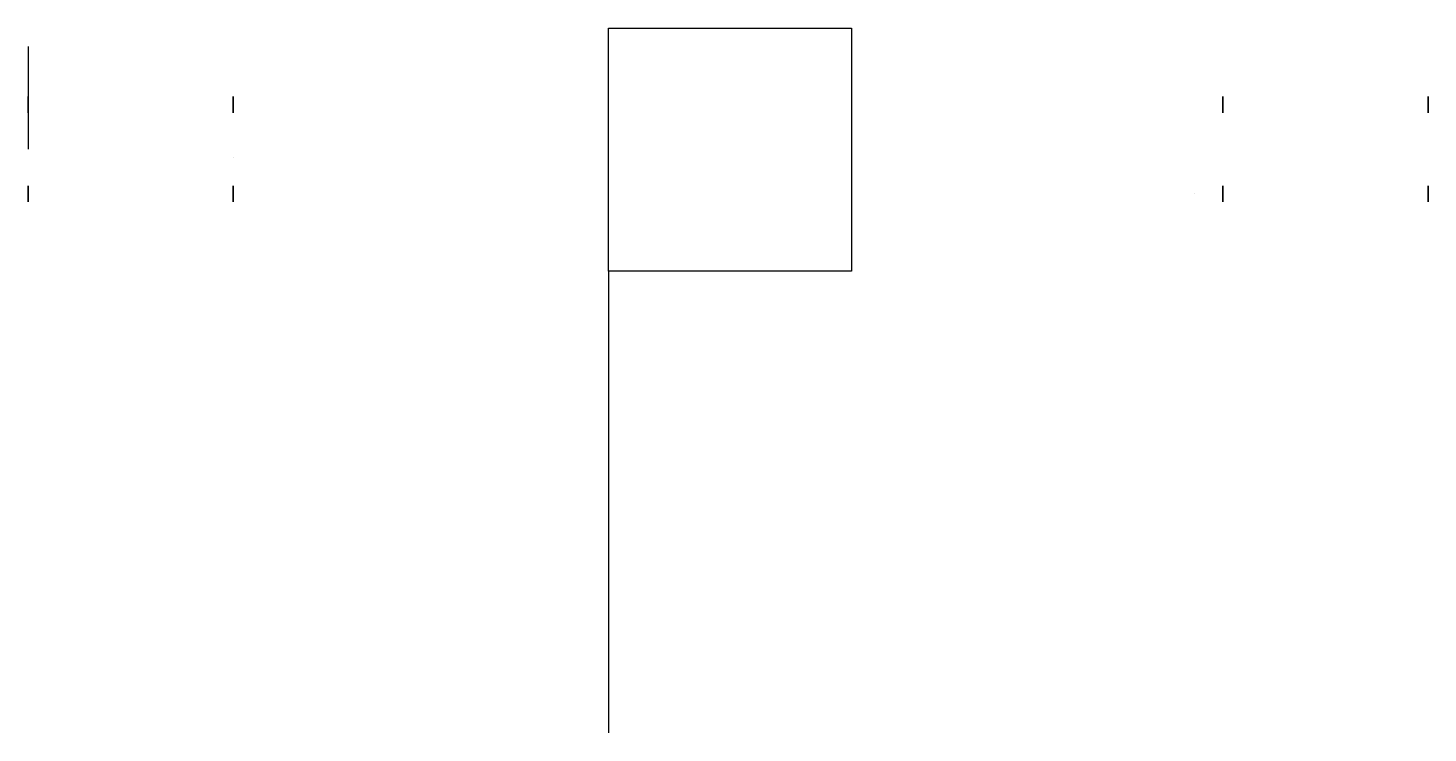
# Model space of a CAD drawing. Header units: inches. Extents: x -4165 to -3373, y 2711 to 4085.
# Drawn here: x -3459.5 to -3373, y 4041.9 to 4085.4 of the extents above; entities outside this region: 1.
import ezdxf

# ---------------------------------------------------------------- set-up
doc = ezdxf.new("R2010")
doc.units = ezdxf.units.IN
doc.header["$MEASUREMENT"] = 0
doc.layers.add('NO PRINT', color=6, linetype='Continuous', plot=False)

# ---------------------------------------------------------------- blocks, each defined once
blk = doc.blocks.new('*U4')
at = {"extrusion": (-1, 6.12323e-17, -1.45402e-30)}
blk.add_circle((0, 0), 0.5, dxfattribs=at)
blk = doc.blocks.new('*U5')
at = {"color": 0, "linetype": 'ByBlock', "lineweight": -2, "transparency": 16777216}
for p in [(0, 5.5), (0, 5.5, 4.625), (0, 5.5, 9.25), (0, 5.5, 13.875), (0, 5.5, 18.5), (0, 5.5, 23.125), (0, 5.5, 27.75), (0, 5.5, 32.375), (0, 5.5, 37), (0, 0), (0, 0, 4.625), (0, 0, 9.25), (0, 0, 13.875), (0, 0, 18.5), (0, 0, 23.125), (0, 0, 27.75), (0, 0, 32.375), (0, 0, 37)]:
    blk.add_blockref('*U4', p, dxfattribs=at)
blk = doc.blocks.new('*U7')
at = {"extrusion": (-1, 6.12323e-17, -1.45402e-30)}
blk.add_circle((0, 0), 0.5, dxfattribs=at)
blk = doc.blocks.new('*U8')
at = {"color": 0, "linetype": 'ByBlock', "lineweight": -2, "transparency": 16777216}
for p in [(0, 5.5), (0, 5.5, 4.625), (0, 5.5, 9.25), (0, 5.5, 13.875), (0, 5.5, 18.5), (0, 5.5, 23.125), (0, 5.5, 27.75), (0, 5.5, 32.375), (0, 5.5, 37), (0, 0), (0, 0, 4.625), (0, 0, 9.25), (0, 0, 13.875), (0, 0, 18.5), (0, 0, 23.125), (0, 0, 27.75), (0, 0, 32.375), (0, 0, 37)]:
    blk.add_blockref('*U7', p, dxfattribs=at)
blk = doc.blocks.new('*U9')
at = {"extrusion": (1, 6.12323e-17, 8.90332e-47)}
blk.add_circle((0, 0), 0.5, dxfattribs=at)
blk = doc.blocks.new('*U10')
at = {"color": 0, "linetype": 'ByBlock', "lineweight": -2, "transparency": 16777216}
for p in [(0, 5.5), (0, 5.5, 4.625), (0, 5.5, 9.25), (0, 5.5, 13.875), (0, 5.5, 18.5), (0, 5.5, 23.125), (0, 5.5, 27.75), (0, 5.5, 32.375), (0, 5.5, 37), (0, 0), (0, 0, 4.625), (0, 0, 9.25), (0, 0, 13.875), (0, 0, 18.5), (0, 0, 23.125), (0, 0, 27.75), (0, 0, 32.375), (0, 0, 37)]:
    blk.add_blockref('*U9', p, dxfattribs=at)
blk = doc.blocks.new('*U11')
at = {"extrusion": (1, 6.12323e-17, 8.90332e-47)}
blk.add_circle((0, 0), 0.5, dxfattribs=at)
blk = doc.blocks.new('*U12')
at = {"color": 0, "linetype": 'ByBlock', "lineweight": -2, "transparency": 16777216}
for p in [(0, 5.5), (0, 5.5, 4.625), (0, 5.5, 9.25), (0, 5.5, 13.875), (0, 5.5, 18.5), (0, 5.5, 23.125), (0, 5.5, 27.75), (0, 5.5, 32.375), (0, 5.5, 37), (0, 0), (0, 0, 4.625), (0, 0, 9.25), (0, 0, 13.875), (0, 0, 18.5), (0, 0, 23.125), (0, 0, 27.75), (0, 0, 32.375), (0, 0, 37)]:
    blk.add_blockref('*U11', p, dxfattribs=at)

msp = doc.modelspace()

# ---------------------------------------------------------------- linework, layer by layer
msp.add_line((-3446.788, 4080.64, -757.921), (-3446.788, 4080.64, -757.921))
at = {"extrusion": (1, -1.24406e-13, -7.76544e-14)}
msp.add_line((-4165.494, 2715.453), (-4165.494, 2711.453), dxfattribs=at)
at = {"elevation": -866.671}
msp.add_lwpolyline([(-3423.619, 4085.374), (-3408.619, 4085.374), (-3408.619, 4070.374), (-3423.619, 4070.374)], close=True, dxfattribs=at)
at = {"layer": 'NO PRINT', "extrusion": (-1, 6.12323e-17, -1.46856e-30)}
msp.add_line((-3459.458, 4084.24, -709.046), (-3459.458, 4077.89, -709.046), dxfattribs=at)
at = {"layer": 'NO PRINT'}
for p, q in [((-3446.788, 4077.36, -750.671), (-3446.788, 4077.36, -709.046)), ((-3446.788, 4075.14, -753.296), (-3446.788, 4075.14, -748.671)), ((-3423.619, 4070.374, -866.671), (-3423.619, 4041.874, -866.671))]:
    msp.add_line(p, q, dxfattribs=at)
at = {"layer": 'NO PRINT', "extrusion": (0, -1, 2.3746e-14)}
for p, q in [((-3459.458, 4075.14, -753.296), (-3459.458, 4075.14, -748.671)), ((-3387.438, 4075.14, -771.796), (-3387.438, 4075.14, -767.171)), ((-3373.018, 4075.14, -753.296), (-3373.018, 4075.14, -748.671))]:
    msp.add_line(p, q, dxfattribs=at)
at = {"layer": 'NO PRINT', "extrusion": (1, -5.23291e-32, -4.07036e-30)}
msp.add_line((-3385.688, 4075.14, -753.296), (-3385.688, 4075.14, -748.671), dxfattribs=at)
at = {"layer": 'NO PRINT', "extrusion": (0, -1, 1.76601e-14)}
msp.add_line((-3423.619, 4070.374, -815.671), (-3423.619, 4070.374, -866.671), dxfattribs=at)

# ---------------------------------------------------------------- block references
for name, p in [('*U8', (-3459.458, 4075.14, -748.671)), ('*U5', (-3446.788, 4075.14, -748.671)), ('*U10', (-3385.688, 4075.14, -748.671)), ('*U12', (-3373.018, 4075.14, -748.671))]:
    msp.add_blockref(name, p)

doc.saveas('drawing.dxf')
